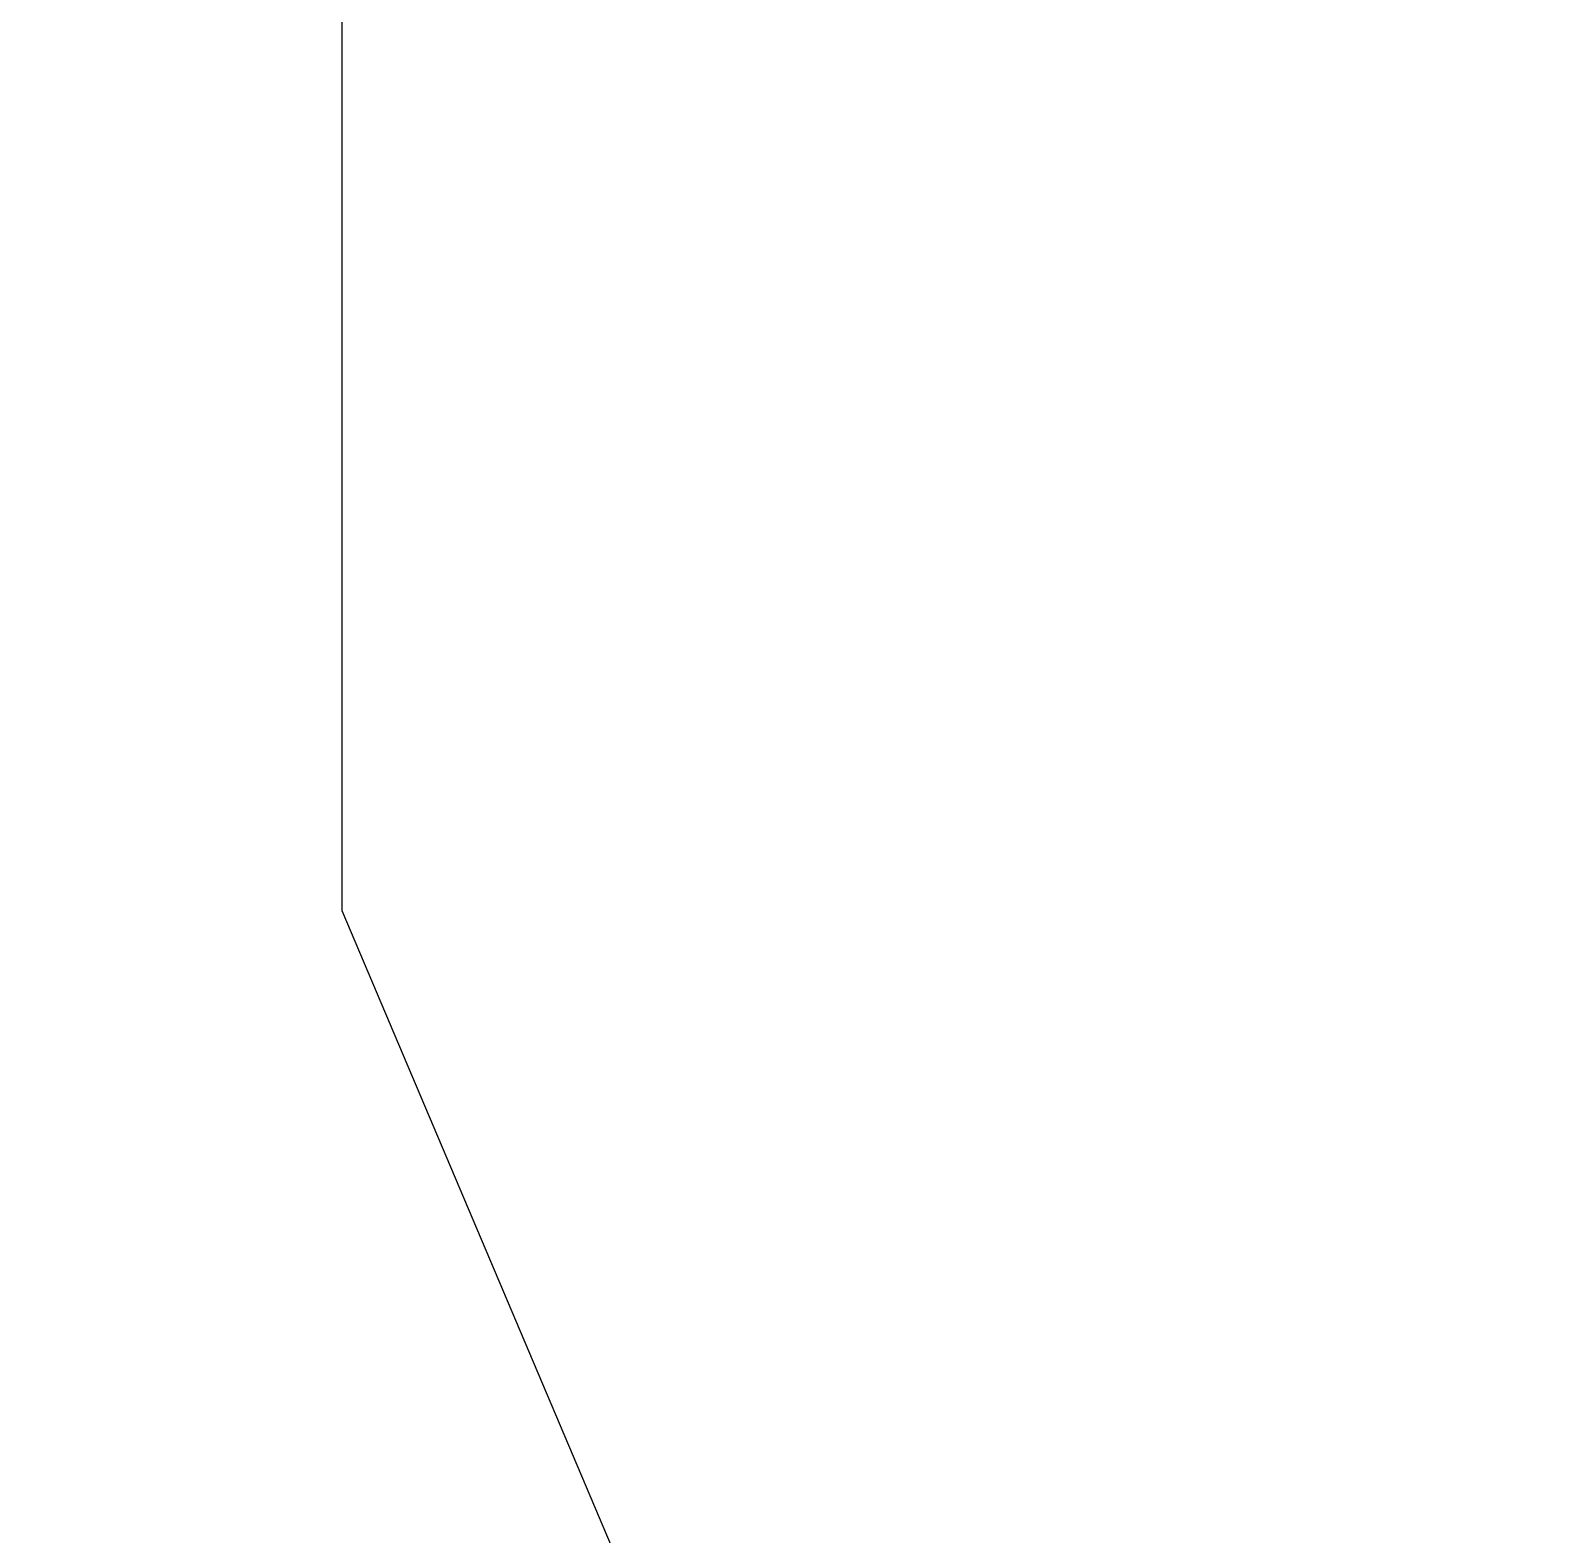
# Model space of a CAD drawing. Header units: millimetres. Extents: x 0 to 2895, y -1316 to 884.
# Drawn here: x 1253.755486 to 1253.757656, y 547.08689 to 547.08905 of the extents above; entities that cross this region are included whole.
import ezdxf

# ---------------------------------------------------------------- set-up
doc = ezdxf.new("R2010")
doc.units = ezdxf.units.MM
doc.layers.add('Blocks', color=7, linetype='Continuous')
doc.layers.add('Blocks$Inner', color=7, linetype='Continuous', lineweight=25, true_color=0x007f00)

# ---------------------------------------------------------------- blocks, each defined once
blk = doc.blocks.new('PK24 Side')
at = {"layer": 'Blocks$Inner'}
for points, knots in [([(-117.145062, 876.1061167), (-117.2691762, 875.9654424), (-117.4643819, 875.687852), (-117.6917495, 875.3353682), (-117.8714301, 875.0559271), (-118.0092973, 874.8487583), (-118.1431968, 874.6479532), (-118.3050174, 874.388987), (-118.4831377, 874.0746652), (-118.661438, 873.6950558), (-118.8590122, 873.1620399), (-119.006704, 872.551318), (-119.122228, 871.7969202), (-119.2026829, 871.1287928), (-119.2618325, 870.3916998), (-119.2948299, 869.3686601), (-119.2829198, 868.2337033), (-119.2517932, 866.9449561), (-119.2263715, 865.8807343), (-119.2049137, 864.7359388), (-119.1975789, 863.3873744), (-119.1995436, 862.2351238), (-119.1990167, 861.4603775), (-119.1991575, 860.721012), (-119.1991193, 859.8153131), (-119.1991289, 858.5032429), (-119.1991253, 856.55765), (-119.199125, 854.208075), (-119.1991239, 851.7912817), (-119.1991231, 849.6417006), (-119.1991221, 847.286905), (-119.1991207, 844.0627464), (-119.1991189, 839.7285145), (-119.1991165, 833.9214928), (-119.1991137, 827.3494504), (-119.1991106, 819.8650103), (-119.199107, 811.3135823), (-119.1991037, 803.1837046), (-119.1991006, 795.9781721), (-119.1990983, 790.2659027), (-119.1990956, 783.9762506), (-119.1990917, 774.6105952), (-119.1990862, 761.4538941), (-119.199079, 744.0441478), (-119.1990713, 725.7712481), (-119.1990636, 707.3786098), (-119.1990562, 689.6093483), (-119.1990505, 675.9539855), (-119.1990464, 666.0683155), (-119.1990436, 659.3322994), (-119.199041, 653.1002554), (-119.1990376, 645.0878185), (-119.1990337, 635.7589833), (-119.1990295, 625.5013671), (-119.1990242, 612.9466815), (-119.1990196, 601.8420363), (-119.1990154, 591.7685508), (-119.1990124, 584.5730614), (-119.1990095, 577.8124302), (-119.1990061, 569.6246745), (-119.199001, 557.3072126), (-119.198998, 550.2463277), (-119.1989967, 547.0877862)], [0.5083683, 0.5083683, 0.5083683, 0.5083683, 0.5166667, 0.525, 0.5291667, 0.5333333, 0.5375, 0.5416667, 0.55, 0.5583333, 0.5666667, 0.5833333, 0.5916667, 0.6, 0.6083333, 0.6166667, 0.6333333, 0.6416667, 0.65, 0.6583333, 0.6666667, 0.675, 0.6833333, 0.6916667, 0.7, 0.7083333, 0.7166667, 0.725, 0.7291667, 0.7333333, 0.7375, 0.7416667, 0.75, 0.7583333, 0.7666667, 0.775, 0.7833333, 0.7916667, 0.7958333, 0.8, 0.8041667, 0.8083333, 0.8166667, 0.825, 0.8333333, 0.8416667, 0.85, 0.8583333, 0.8625, 0.8666667, 0.8708333, 0.875, 0.8833333, 0.8916667, 0.9, 0.9166667, 0.925, 0.9333333, 0.9416667, 0.95, 0.9666667, 1, 1, 1, 1]), ([(-119.1989967, 547.0877862), (-118.9684341, 546.5436338), (-118.5139716, 545.5569353), (-117.9625447, 544.577601), (-117.5314049, 543.9465146), (-117.2130235, 543.5494959), (-116.9519427, 543.2818692), (-116.7454121, 543.1065075), (-116.592212, 542.9922996), (-116.4385482, 542.9037786), (-116.231019, 542.8278467), (-115.9695829, 542.8005004), (-115.6573421, 542.8575036), (-115.351835, 542.9839851), (-115.0581676, 543.1601658), (-114.7814966, 543.3660706), (-114.548136, 543.5639574), (-114.3559504, 543.736216), (-114.1483113, 543.9255685), (-113.8817974, 544.2390467), (-113.4946388, 544.8881973), (-113.2967407, 545.5477072), (-113.214757, 546.0487317), (-113.1751051, 546.2910551), (-113.1471373, 546.54773), (-113.1307984, 546.8186886)], [1, 1, 1, 1, 1.083333, 1.166667, 1.208333, 1.25, 1.291667, 1.3125, 1.333333, 1.354167, 1.375, 1.416667, 1.458333, 1.5, 1.541667, 1.583333, 1.625, 1.65625, 1.6875, 1.75, 1.833333, 2, 2, 2, 2.080609, 2.080609, 2.080609, 2.080609])]:
    blk.add_open_spline(points, degree=3, knots=knots, dxfattribs=at)

msp = doc.modelspace()

# ---------------------------------------------------------------- block references
at = {"layer": 'Blocks'}
msp.add_blockref('PK24 Side', (1372.95493, 0), dxfattribs=at)

doc.saveas('drawing.dxf')
